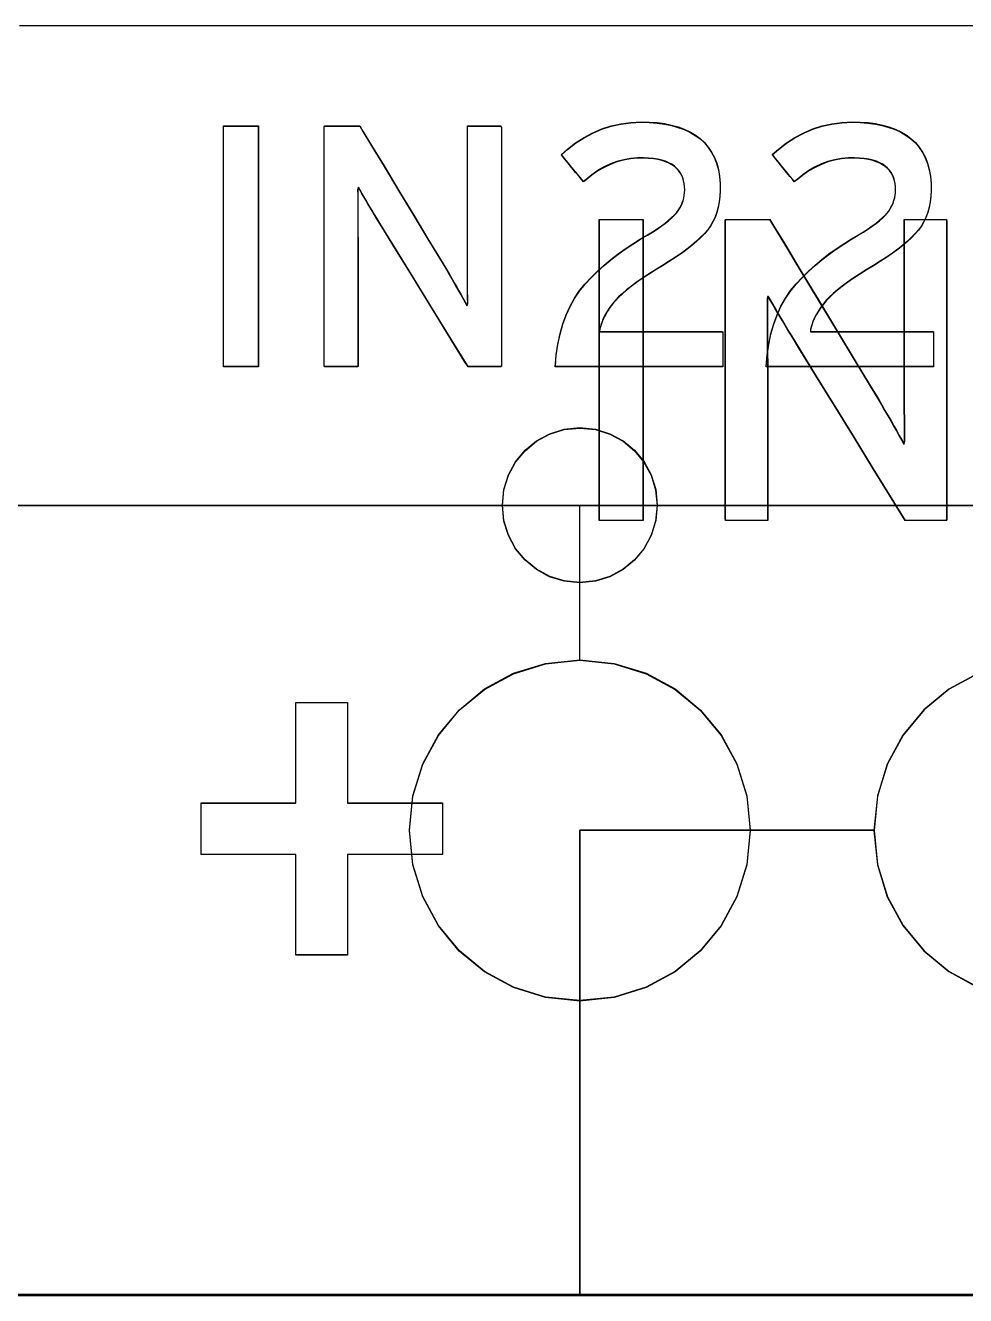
# Model space of a CAD drawing. Extents: x 1 to 47.7, y 0.2 to 35.
# Drawn here: x 41.2925 to 41.596, y 11.9347 to 12.3447 of the extents above; entities that cross this region are included whole.
import ezdxf

# ---------------------------------------------------------------- set-up
doc = ezdxf.new("R2010")
doc.units = 0
doc.header["$MEASUREMENT"] = 0
for name, color, linetype in [('5_1___24__TARGET_LEDS___12', 7, 'CONTINUOUS'), ('6_1__EMPTY_IO_BOARD_POSITI', 7, 'CONTINUOUS'), ('6_2___8__INDEPENDENT_INPUT', 7, 'CONTINUOUS'), ('6_3___8__OPTOISO_INDEPENDE', 7, 'CONTINUOUS'), ('6_4___24__OPTOISO_INDEPEND', 7, 'CONTINUOUS'), ('6_5___8__INDEPENDENT_INPUT', 7, 'CONTINUOUS'), ('6_6___8__INDEPENDENT_INPUT', 7, 'CONTINUOUS'), ('6_7___8__OPTOISO_INDEPENDE', 7, 'CONTINUOUS'), ('6_8___8__OPTOISO_INDEPENDE', 7, 'CONTINUOUS'), ('7_0_____DWG', 7, 'CONTINUOUS')]:
    doc.layers.add(name, color=color, linetype=linetype)

msp = doc.modelspace()

# ---------------------------------------------------------------- linework, layer by layer
at = {"layer": '5_1___24__TARGET_LEDS___12'}
for points in [[(41.46351, 12.2345), (41.46384, 12.23823), (41.46435, 12.24177), (41.46505, 12.24512), (41.46593, 12.24827), (41.46701, 12.25124), (41.46827, 12.25402), (41.46972, 12.2566), (41.47136, 12.259), (41.47319, 12.2612), (41.47514, 12.26327), (41.47717, 12.26527), (41.47929, 12.2672), (41.48148, 12.26905), (41.48375, 12.27082), (41.4861, 12.27252), (41.48854, 12.27415), (41.49105, 12.2757), (41.49325, 12.27699), (41.49487, 12.278), (41.49637, 12.27898), (41.49773, 12.27992), (41.49897, 12.28083), (41.50008, 12.28171), (41.50105, 12.28256), (41.5019, 12.28337), (41.50261, 12.28416), (41.50318, 12.28492), (41.50367, 12.28571), (41.5041, 12.2865), (41.50446, 12.28731), (41.50475, 12.28814), (41.50498, 12.28898), (41.50515, 12.28983), (41.50525, 12.2907), (41.50529, 12.29158), (41.50526, 12.29263), (41.50514, 12.29364), (41.50494, 12.2946), (41.50465, 12.2955), (41.50428, 12.29635), (41.50382, 12.29714), (41.50328, 12.29788), (41.50266, 12.29856), (41.50195, 12.29919), (41.5011, 12.29978), (41.50014, 12.30029), (41.49906, 12.30074), (41.49788, 12.30111), (41.49658, 12.30141), (41.49517, 12.30164), (41.49364, 12.30179), (41.492, 12.30188), (41.49007, 12.30187), (41.4878, 12.30166), (41.48558, 12.30126), (41.48342, 12.30067), (41.48132, 12.29989), (41.47927, 12.29892), (41.47728, 12.29776), (41.47535, 12.2964), (41.47347, 12.29486), (41.47257, 12.29422), (41.47206, 12.29485), (41.47118, 12.29593), (41.47007, 12.2973), (41.46886, 12.2988), (41.46766, 12.30027), (41.46662, 12.30156), (41.46585, 12.3025), (41.46548, 12.30295), (41.46744, 12.30472), (41.47007, 12.30673), (41.47279, 12.30848), (41.47561, 12.30998), (41.47853, 12.3112), (41.48155, 12.31217), (41.48467, 12.31287), (41.48789, 12.31332), (41.4912, 12.3135), (41.49385, 12.31343), (41.49637, 12.31323), (41.49875, 12.3129), (41.501, 12.31244), (41.50312, 12.31184), (41.5051, 12.31111), (41.50695, 12.31025), (41.50866, 12.30926), (41.51024, 12.30812), (41.51166, 12.3068), (41.5129, 12.30534), (41.51398, 12.30374), (41.51488, 12.302), (41.5156, 12.30012), (41.51616, 12.29809), (41.51654, 12.29592), (41.51675, 12.29361), (41.51678, 12.29139), (41.51667, 12.2895), (41.51645, 12.28769), (41.51611, 12.28596), (41.51566, 12.28433), (41.51509, 12.28278), (41.51441, 12.28132), (41.51361, 12.27995), (41.5127, 12.27866), (41.51164, 12.27744), (41.51043, 12.27621), (41.50908, 12.27497), (41.5076, 12.2737), (41.50598, 12.27243), (41.50422, 12.27114), (41.50233, 12.26983), (41.5003, 12.2685), (41.49813, 12.26717), (41.49581, 12.26575), (41.49363, 12.26436), (41.49161, 12.26301), (41.48976, 12.26172), (41.48806, 12.26046), (41.48653, 12.25925), (41.48516, 12.25808), (41.48396, 12.25696), (41.48291, 12.25587), (41.48198, 12.25477), (41.48113, 12.25366), (41.48037, 12.25252), (41.47969, 12.25137), (41.4791, 12.25021), (41.4786, 12.24902), (41.47817, 12.24782), (41.47784, 12.2466), (41.47783, 12.24578), (41.48014, 12.24578), (41.48462, 12.24578), (41.49055, 12.24578), (41.49723, 12.24578), (41.50394, 12.24578), (41.50999, 12.24578), (41.51467, 12.24578), (41.51725, 12.24578), (41.51755, 12.24565), (41.51755, 12.24484), (41.51755, 12.24347), (41.51755, 12.24173), (41.51755, 12.23982), (41.51755, 12.23795), (41.51755, 12.23631), (41.51755, 12.2351), (41.51755, 12.23453), (41.51635, 12.2345), (41.5118, 12.2345), (41.50474, 12.2345), (41.49614, 12.2345), (41.48695, 12.2345), (41.47814, 12.2345), (41.47065, 12.2345), (41.46546, 12.2345)], [(41.5316, 12.2345), (41.53192, 12.23823), (41.53243, 12.24177), (41.53313, 12.24512), (41.53402, 12.24827), (41.5351, 12.25124), (41.53636, 12.25402), (41.53781, 12.2566), (41.53945, 12.259), (41.54128, 12.2612), (41.54323, 12.26327), (41.54526, 12.26527), (41.54737, 12.2672), (41.54957, 12.26905), (41.55184, 12.27082), (41.55419, 12.27252), (41.55663, 12.27415), (41.55914, 12.2757), (41.56134, 12.27699), (41.56296, 12.278), (41.56446, 12.27898), (41.56582, 12.27992), (41.56706, 12.28083), (41.56816, 12.28171), (41.56914, 12.28256), (41.56998, 12.28337), (41.5707, 12.28416), (41.57127, 12.28492), (41.57176, 12.28571), (41.57219, 12.2865), (41.57254, 12.28731), (41.57284, 12.28814), (41.57307, 12.28898), (41.57324, 12.28983), (41.57334, 12.2907), (41.57338, 12.29158), (41.57334, 12.29263), (41.57323, 12.29364), (41.57303, 12.2946), (41.57274, 12.2955), (41.57237, 12.29635), (41.57191, 12.29714), (41.57137, 12.29788), (41.57075, 12.29856), (41.57004, 12.29919), (41.56919, 12.29978), (41.56823, 12.30029), (41.56715, 12.30074), (41.56597, 12.30111), (41.56467, 12.30141), (41.56325, 12.30164), (41.56173, 12.30179), (41.56009, 12.30188), (41.55816, 12.30187), (41.55589, 12.30166), (41.55367, 12.30126), (41.55151, 12.30067), (41.5494, 12.29989), (41.54736, 12.29892), (41.54537, 12.29776), (41.54344, 12.2964), (41.54156, 12.29486), (41.54066, 12.29422), (41.54015, 12.29485), (41.53927, 12.29593), (41.53816, 12.2973), (41.53695, 12.2988), (41.53575, 12.30027), (41.5347, 12.30156), (41.53394, 12.3025), (41.53357, 12.30295), (41.53553, 12.30472), (41.53815, 12.30673), (41.54088, 12.30848), (41.5437, 12.30998), (41.54662, 12.3112), (41.54964, 12.31217), (41.55276, 12.31287), (41.55597, 12.31332), (41.55929, 12.3135), (41.56194, 12.31343), (41.56446, 12.31323), (41.56684, 12.3129), (41.56909, 12.31244), (41.57121, 12.31184), (41.57319, 12.31111), (41.57503, 12.31025), (41.57675, 12.30926), (41.57833, 12.30812), (41.57975, 12.3068), (41.58099, 12.30534), (41.58206, 12.30374), (41.58296, 12.302), (41.58369, 12.30012), (41.58425, 12.29809), (41.58463, 12.29592), (41.58484, 12.29361), (41.58487, 12.29139), (41.58476, 12.2895), (41.58454, 12.28769), (41.5842, 12.28596), (41.58374, 12.28433), (41.58318, 12.28278), (41.58249, 12.28132), (41.5817, 12.27995), (41.58079, 12.27866), (41.57973, 12.27744), (41.57851, 12.27621), (41.57717, 12.27497), (41.57568, 12.2737), (41.57406, 12.27243), (41.57231, 12.27114), (41.57041, 12.26983), (41.56839, 12.2685), (41.56622, 12.26717), (41.5639, 12.26575), (41.56172, 12.26436), (41.5597, 12.26301), (41.55784, 12.26172), (41.55615, 12.26046), (41.55462, 12.25925), (41.55325, 12.25808), (41.55204, 12.25696), (41.551, 12.25587), (41.55007, 12.25477), (41.54922, 12.25366), (41.54846, 12.25252), (41.54778, 12.25137), (41.54719, 12.25021), (41.54668, 12.24902), (41.54626, 12.24782), (41.54593, 12.2466), (41.54592, 12.24578), (41.54823, 12.24578), (41.55271, 12.24578), (41.55864, 12.24578), (41.56532, 12.24578), (41.57203, 12.24578), (41.57808, 12.24578), (41.58275, 12.24578), (41.58534, 12.24578), (41.58564, 12.24565), (41.58564, 12.24484), (41.58564, 12.24347), (41.58564, 12.24173), (41.58564, 12.23982), (41.58564, 12.23795), (41.58564, 12.23631), (41.58564, 12.2351), (41.58564, 12.23453), (41.58444, 12.2345), (41.57989, 12.2345), (41.57283, 12.2345), (41.56423, 12.2345), (41.55504, 12.2345), (41.54622, 12.2345), (41.53874, 12.2345), (41.53355, 12.2345)], [(41.43536, 12.2345), (41.43426, 12.23628), (41.43134, 12.24103), (41.42713, 12.24786), (41.42219, 12.2559), (41.41705, 12.26424), (41.41226, 12.27202), (41.40837, 12.27835), (41.40591, 12.28234), (41.40513, 12.28363), (41.4044, 12.28484), (41.40369, 12.28603), (41.403, 12.28717), (41.40234, 12.28829), (41.40171, 12.28937), (41.4011, 12.29042), (41.40051, 12.29143), (41.39995, 12.29241), (41.39971, 12.29178), (41.39972, 12.28991), (41.39972, 12.28798), (41.39973, 12.28599), (41.39974, 12.28394), (41.39975, 12.28183), (41.39977, 12.27966), (41.39979, 12.27743), (41.39982, 12.27514), (41.39982, 12.27371), (41.39982, 12.2701), (41.39982, 12.26465), (41.39982, 12.25811), (41.39982, 12.2512), (41.39982, 12.24466), (41.39982, 12.23922), (41.39982, 12.2356), (41.39981, 12.2345), (41.3993, 12.2345), (41.39816, 12.2345), (41.39657, 12.2345), (41.39475, 12.2345), (41.39288, 12.2345), (41.39116, 12.2345), (41.3898, 12.2345), (41.389, 12.2345), (41.38886, 12.23505), (41.38886, 12.24009), (41.38886, 12.24925), (41.38886, 12.26114), (41.38886, 12.27433), (41.38886, 12.28743), (41.38886, 12.29901), (41.38886, 12.30767), (41.38886, 12.312), (41.38908, 12.31225), (41.39002, 12.31225), (41.39152, 12.31225), (41.39335, 12.31225), (41.39533, 12.31225), (41.39722, 12.31225), (41.39884, 12.31225), (41.39996, 12.31225), (41.40038, 12.31225), (41.40142, 12.31052), (41.40421, 12.3059), (41.40822, 12.29925), (41.41293, 12.29143), (41.41783, 12.28331), (41.4224, 12.27574), (41.42611, 12.26958), (41.42845, 12.2657), (41.42924, 12.26438), (41.43008, 12.26293), (41.43089, 12.26154), (41.43166, 12.26019), (41.4324, 12.2589), (41.4331, 12.25766), (41.43377, 12.25646), (41.43441, 12.25532), (41.435, 12.25422), (41.43524, 12.25485), (41.43521, 12.25678), (41.4352, 12.25876), (41.43518, 12.26079), (41.43517, 12.26289), (41.43516, 12.26503), (41.43515, 12.26723), (41.43514, 12.26948), (41.43514, 12.27179), (41.43514, 12.27321), (41.43514, 12.27681), (41.43514, 12.28223), (41.43514, 12.28875), (41.43514, 12.29562), (41.43514, 12.30214), (41.43514, 12.30756), (41.43514, 12.31116), (41.43515, 12.31225), (41.43566, 12.31225), (41.4368, 12.31225), (41.43839, 12.31225), (41.44022, 12.31225), (41.44209, 12.31225), (41.4438, 12.31225), (41.44516, 12.31225), (41.44596, 12.31225), (41.4461, 12.3117), (41.4461, 12.30667), (41.4461, 12.2975), (41.4461, 12.28561), (41.4461, 12.27242), (41.4461, 12.25933), (41.4461, 12.24774), (41.4461, 12.23908), (41.4461, 12.23475), (41.44589, 12.2345), (41.44502, 12.2345), (41.44362, 12.2345), (41.44191, 12.2345), (41.44007, 12.2345), (41.4383, 12.2345), (41.43679, 12.2345), (41.43575, 12.2345)], [(41.49642, 12.18979), (41.49591, 12.18475), (41.49445, 12.18005), (41.49215, 12.17581), (41.48909, 12.17211), (41.4854, 12.16906), (41.48115, 12.16675), (41.47646, 12.1653), (41.47143, 12.16479), (41.46639, 12.1653), (41.46169, 12.16675), (41.45744, 12.16906), (41.45374, 12.17211), (41.45069, 12.17581), (41.44839, 12.18005), (41.44693, 12.18475), (41.44642, 12.18979), (41.44693, 12.19482), (41.44839, 12.19952), (41.45069, 12.20376), (41.45374, 12.20746), (41.45744, 12.21051), (41.46169, 12.21282), (41.46639, 12.21427), (41.47143, 12.21478), (41.47646, 12.21427), (41.48115, 12.21282), (41.4854, 12.21051), (41.48909, 12.20746), (41.49215, 12.20376), (41.49445, 12.19952), (41.49591, 12.19482)], [(41.52642, 12.08482), (41.5253, 12.07373), (41.5221, 12.06341), (41.51703, 12.05406), (41.51032, 12.04592), (41.50218, 12.0392), (41.49283, 12.03413), (41.4825, 12.03092), (41.47141, 12.0298), (41.46032, 12.03092), (41.45, 12.03413), (41.44066, 12.0392), (41.43252, 12.04592), (41.42581, 12.05406), (41.42074, 12.06341), (41.41754, 12.07373), (41.41642, 12.08482), (41.41754, 12.0959), (41.42074, 12.10622), (41.42581, 12.11556), (41.43252, 12.12369), (41.44066, 12.13041), (41.45, 12.13548), (41.46032, 12.13869), (41.47141, 12.1398), (41.4825, 12.13869), (41.49283, 12.13548), (41.50218, 12.13041), (41.51032, 12.12369), (41.51703, 12.11556), (41.5221, 12.10622), (41.5253, 12.0959)]]:
    msp.add_lwpolyline(points, close=True, dxfattribs=at)
for points in [[(41.35636, 12.2345), (41.35636, 12.31225), (41.36765, 12.31225), (41.36765, 12.2345), (41.35636, 12.2345)], [(41.17141, 12.1398), (41.17141, 12.18979), (41.47141, 12.18977)], [(41.47141, 12.1398), (41.47141, 12.18979), (41.7714, 12.18977)], [(41.47141, 12.0298), (41.47141, 11.93517)], [(41.90003, 11.93513), (41.80094, 11.93513), (41.69561, 11.93513), (41.58449, 11.93513), (41.46803, 11.93513), (41.34667, 11.93513), (41.22086, 11.93513)]]:
    msp.add_lwpolyline(points, dxfattribs=at)
at = {"layer": '6_1__EMPTY_IO_BOARD_POSITI'}
msp.add_lwpolyline([(41.2082, 11.93472), (41.29762, 11.93472), (41.38495, 11.93472), (41.47005, 11.93472), (41.55276, 11.93472), (41.63294, 11.93472), (41.71042, 11.93472), (41.78505, 11.93472), (41.85668, 11.93472), (41.92516, 11.93472)], dxfattribs=at)
at = {"layer": '6_2___8__INDEPENDENT_INPUT'}
for points in [[(41.4778, 12.18494), (41.4778, 12.28212), (41.49189, 12.28212), (41.49189, 12.18494), (41.4778, 12.18494)], [(41.60005, 12.13559), (41.59071, 12.13052), (41.58257, 12.12381), (41.57585, 12.11567), (41.57078, 12.10633), (41.56758, 12.096), (41.56646, 12.08491), (41.56758, 12.07383), (41.57078, 12.0635), (41.57585, 12.05416), (41.58257, 12.04602), (41.59071, 12.03931), (41.60005, 12.03424)], [(41.39639, 12.07713), (41.39639, 12.04466), (41.37981, 12.04466), (41.37981, 12.07713), (41.34918, 12.07713), (41.34918, 12.09372), (41.37981, 12.09372), (41.37981, 12.12619), (41.39639, 12.12619), (41.39639, 12.09372), (41.42714, 12.09372), (41.42714, 12.07713), (41.39639, 12.07713)], [(41.56646, 12.08491), (41.47146, 12.08491), (41.47146, 11.93527)], [(41.90003, 11.93513), (41.80094, 11.93513), (41.69561, 11.93513), (41.58449, 11.93513), (41.46803, 11.93513), (41.34667, 11.93513), (41.22086, 11.93513)]]:
    msp.add_lwpolyline(points, dxfattribs=at)
msp.add_lwpolyline([(41.57652, 12.18494), (41.57516, 12.18717), (41.5715, 12.1931), (41.56625, 12.20164), (41.56007, 12.21168), (41.55365, 12.22212), (41.54766, 12.23184), (41.54279, 12.23975), (41.53972, 12.24474), (41.53874, 12.24634), (41.53783, 12.24786), (41.53694, 12.24934), (41.53609, 12.25078), (41.53527, 12.25218), (41.53447, 12.25353), (41.53371, 12.25484), (41.53297, 12.2561), (41.53226, 12.25732), (41.53197, 12.25653), (41.53197, 12.2542), (41.53198, 12.25178), (41.53199, 12.2493), (41.532, 12.24674), (41.53202, 12.2441), (41.53204, 12.24139), (41.53207, 12.2386), (41.5321, 12.23574), (41.5321, 12.23396), (41.5321, 12.22944), (41.5321, 12.22263), (41.5321, 12.21445), (41.5321, 12.20582), (41.5321, 12.19764), (41.5321, 12.19083), (41.5321, 12.18631), (41.53209, 12.18494), (41.53146, 12.18494), (41.53003, 12.18494), (41.52805, 12.18494), (41.52577, 12.18494), (41.52343, 12.18494), (41.52129, 12.18494), (41.51959, 12.18494), (41.51859, 12.18494), (41.51842, 12.18563), (41.51842, 12.19192), (41.51842, 12.20338), (41.51842, 12.21824), (41.51842, 12.23473), (41.51842, 12.2511), (41.51842, 12.26557), (41.51842, 12.2764), (41.51842, 12.28182), (41.51869, 12.28212), (41.51987, 12.28212), (41.52173, 12.28212), (41.52403, 12.28212), (41.52649, 12.28212), (41.52886, 12.28212), (41.53087, 12.28212), (41.53227, 12.28212), (41.5328, 12.28212), (41.5341, 12.27996), (41.53759, 12.27419), (41.5426, 12.26587), (41.5485, 12.2561), (41.55463, 12.24595), (41.56034, 12.23649), (41.56498, 12.22879), (41.56791, 12.22394), (41.5689, 12.22228), (41.56995, 12.22047), (41.57095, 12.21873), (41.57192, 12.21705), (41.57284, 12.21544), (41.57372, 12.21388), (41.57455, 12.21239), (41.57534, 12.21096), (41.57609, 12.2096), (41.57638, 12.21038), (41.57636, 12.21279), (41.57633, 12.21526), (41.57631, 12.21781), (41.5763, 12.22042), (41.57628, 12.2231), (41.57627, 12.22585), (41.57627, 12.22867), (41.57627, 12.23155), (41.57627, 12.23333), (41.57627, 12.23783), (41.57627, 12.24461), (41.57627, 12.25275), (41.57627, 12.26134), (41.57627, 12.26949), (41.57627, 12.27626), (41.57627, 12.28076), (41.57628, 12.28212), (41.57691, 12.28212), (41.57834, 12.28212), (41.58032, 12.28212), (41.58261, 12.28212), (41.58494, 12.28212), (41.58708, 12.28212), (41.58878, 12.28212), (41.58978, 12.28212), (41.58995, 12.28144), (41.58995, 12.27515), (41.58995, 12.26369), (41.58995, 12.24883), (41.58995, 12.23234), (41.58995, 12.21597), (41.58995, 12.20149), (41.58995, 12.19067), (41.58995, 12.18525), (41.5897, 12.18494), (41.5886, 12.18494), (41.58686, 12.18494), (41.58471, 12.18494), (41.58241, 12.18494), (41.5802, 12.18494), (41.57832, 12.18494), (41.57701, 12.18494)], close=True, dxfattribs=at)
at = {"layer": '6_3___8__OPTOISO_INDEPENDE'}
for points in [[(41.4778, 12.18494), (41.4778, 12.28212), (41.49189, 12.28212), (41.49189, 12.18494), (41.4778, 12.18494)], [(41.60005, 12.13559), (41.59071, 12.13052), (41.58257, 12.12381), (41.57585, 12.11567), (41.57078, 12.10633), (41.56758, 12.096), (41.56646, 12.08491), (41.56758, 12.07383), (41.57078, 12.0635), (41.57585, 12.05416), (41.58257, 12.04602), (41.59071, 12.03931), (41.60005, 12.03424)], [(41.56646, 12.08491), (41.47146, 12.08491), (41.47146, 11.93527)], [(41.90003, 11.93513), (41.80094, 11.93513), (41.69561, 11.93513), (41.58449, 11.93513), (41.46803, 11.93513), (41.34667, 11.93513), (41.22086, 11.93513)]]:
    msp.add_lwpolyline(points, dxfattribs=at)
msp.add_lwpolyline([(41.57652, 12.18494), (41.57516, 12.18717), (41.5715, 12.1931), (41.56625, 12.20164), (41.56007, 12.21168), (41.55365, 12.22212), (41.54766, 12.23184), (41.54279, 12.23975), (41.53972, 12.24474), (41.53874, 12.24634), (41.53783, 12.24786), (41.53694, 12.24934), (41.53609, 12.25078), (41.53527, 12.25218), (41.53447, 12.25353), (41.53371, 12.25484), (41.53297, 12.2561), (41.53226, 12.25732), (41.53197, 12.25653), (41.53197, 12.2542), (41.53198, 12.25178), (41.53199, 12.2493), (41.532, 12.24674), (41.53202, 12.2441), (41.53204, 12.24139), (41.53207, 12.2386), (41.5321, 12.23574), (41.5321, 12.23396), (41.5321, 12.22944), (41.5321, 12.22263), (41.5321, 12.21445), (41.5321, 12.20582), (41.5321, 12.19764), (41.5321, 12.19083), (41.5321, 12.18631), (41.53209, 12.18494), (41.53146, 12.18494), (41.53003, 12.18494), (41.52805, 12.18494), (41.52577, 12.18494), (41.52343, 12.18494), (41.52129, 12.18494), (41.51959, 12.18494), (41.51859, 12.18494), (41.51842, 12.18563), (41.51842, 12.19192), (41.51842, 12.20338), (41.51842, 12.21824), (41.51842, 12.23473), (41.51842, 12.2511), (41.51842, 12.26557), (41.51842, 12.2764), (41.51842, 12.28182), (41.51869, 12.28212), (41.51987, 12.28212), (41.52173, 12.28212), (41.52403, 12.28212), (41.52649, 12.28212), (41.52886, 12.28212), (41.53087, 12.28212), (41.53227, 12.28212), (41.5328, 12.28212), (41.5341, 12.27996), (41.53759, 12.27419), (41.5426, 12.26587), (41.5485, 12.2561), (41.55463, 12.24595), (41.56034, 12.23649), (41.56498, 12.22879), (41.56791, 12.22394), (41.5689, 12.22228), (41.56995, 12.22047), (41.57095, 12.21873), (41.57192, 12.21705), (41.57284, 12.21544), (41.57372, 12.21388), (41.57455, 12.21239), (41.57534, 12.21096), (41.57609, 12.2096), (41.57638, 12.21038), (41.57636, 12.21279), (41.57633, 12.21526), (41.57631, 12.21781), (41.5763, 12.22042), (41.57628, 12.2231), (41.57627, 12.22585), (41.57627, 12.22867), (41.57627, 12.23155), (41.57627, 12.23333), (41.57627, 12.23783), (41.57627, 12.24461), (41.57627, 12.25275), (41.57627, 12.26134), (41.57627, 12.26949), (41.57627, 12.27626), (41.57627, 12.28076), (41.57628, 12.28212), (41.57691, 12.28212), (41.57834, 12.28212), (41.58032, 12.28212), (41.58261, 12.28212), (41.58494, 12.28212), (41.58708, 12.28212), (41.58878, 12.28212), (41.58978, 12.28212), (41.58995, 12.28144), (41.58995, 12.27515), (41.58995, 12.26369), (41.58995, 12.24883), (41.58995, 12.23234), (41.58995, 12.21597), (41.58995, 12.20149), (41.58995, 12.19067), (41.58995, 12.18525), (41.5897, 12.18494), (41.5886, 12.18494), (41.58686, 12.18494), (41.58471, 12.18494), (41.58241, 12.18494), (41.5802, 12.18494), (41.57832, 12.18494), (41.57701, 12.18494)], close=True, dxfattribs=at)
at = {"layer": '6_4___24__OPTOISO_INDEPEND'}
for points in [[(41.46353, 12.23463), (41.46385, 12.23836), (41.46436, 12.2419), (41.46506, 12.24524), (41.46595, 12.2484), (41.46702, 12.25137), (41.46829, 12.25414), (41.46974, 12.25673), (41.47137, 12.25913), (41.4732, 12.26133), (41.47515, 12.2634), (41.47719, 12.2654), (41.4793, 12.26733), (41.48149, 12.26918), (41.48377, 12.27096), (41.48612, 12.27266), (41.48855, 12.27428), (41.49107, 12.27584), (41.49326, 12.27712), (41.49489, 12.27813), (41.49638, 12.27911), (41.49775, 12.28005), (41.49898, 12.28096), (41.50009, 12.28184), (41.50106, 12.28269), (41.50191, 12.2835), (41.50263, 12.28428), (41.5032, 12.28505), (41.50369, 12.28583), (41.50411, 12.28663), (41.50447, 12.28744), (41.50476, 12.28827), (41.505, 12.28911), (41.50516, 12.28996), (41.50526, 12.29083), (41.5053, 12.29171), (41.50527, 12.29276), (41.50515, 12.29377), (41.50495, 12.29473), (41.50466, 12.29563), (41.50429, 12.29648), (41.50384, 12.29727), (41.5033, 12.29801), (41.50267, 12.29869), (41.50196, 12.29932), (41.50111, 12.29991), (41.50015, 12.30042), (41.49908, 12.30087), (41.49789, 12.30124), (41.49659, 12.30154), (41.49518, 12.30177), (41.49365, 12.30192), (41.49201, 12.30201), (41.49009, 12.30199), (41.48781, 12.30179), (41.48559, 12.30139), (41.48343, 12.3008), (41.48133, 12.30002), (41.47928, 12.29904), (41.47729, 12.29788), (41.47536, 12.29653), (41.47349, 12.29499), (41.47259, 12.29435), (41.47207, 12.29498), (41.4712, 12.29606), (41.47009, 12.29743), (41.46887, 12.29892), (41.46768, 12.3004), (41.46663, 12.30169), (41.46586, 12.30263), (41.46549, 12.30308), (41.46745, 12.30485), (41.47008, 12.30686), (41.4728, 12.30861), (41.47563, 12.3101), (41.47855, 12.31133), (41.48157, 12.3123), (41.48468, 12.313), (41.4879, 12.31345), (41.49121, 12.31363), (41.49386, 12.31356), (41.49638, 12.31336), (41.49877, 12.31303), (41.50102, 12.31257), (41.50313, 12.31197), (41.50511, 12.31124), (41.50696, 12.31038), (41.50867, 12.30938), (41.51025, 12.30825), (41.51167, 12.30693), (41.51292, 12.30547), (41.51399, 12.30388), (41.51489, 12.30213), (41.51562, 12.30025), (41.51617, 12.29822), (41.51655, 12.29605), (41.51676, 12.29374), (41.51679, 12.29152), (41.51668, 12.28962), (41.51646, 12.28781), (41.51612, 12.28609), (41.51567, 12.28446), (41.5151, 12.28291), (41.51442, 12.28145), (41.51362, 12.28008), (41.51271, 12.2788), (41.51165, 12.27758), (41.51044, 12.27634), (41.50909, 12.2751), (41.50761, 12.27383), (41.50599, 12.27256), (41.50423, 12.27126), (41.50234, 12.26996), (41.50031, 12.26863), (41.49815, 12.26729), (41.49582, 12.26587), (41.49364, 12.26449), (41.49162, 12.26314), (41.48977, 12.26184), (41.48807, 12.26059), (41.48654, 12.25938), (41.48517, 12.25821), (41.48397, 12.25709), (41.48292, 12.256), (41.48199, 12.2549), (41.48115, 12.25379), (41.48039, 12.25265), (41.47971, 12.2515), (41.47912, 12.25034), (41.47861, 12.24915), (41.47819, 12.24795), (41.47785, 12.24673), (41.47784, 12.24591), (41.48016, 12.24591), (41.48463, 12.24591), (41.49056, 12.24591), (41.49724, 12.24591), (41.50396, 12.24591), (41.51001, 12.24591), (41.51468, 12.24591), (41.51727, 12.24591), (41.51756, 12.24578), (41.51756, 12.24497), (41.51756, 12.2436), (41.51756, 12.24186), (41.51756, 12.23995), (41.51756, 12.23808), (41.51756, 12.23644), (41.51756, 12.23523), (41.51756, 12.23465), (41.51637, 12.23463), (41.51181, 12.23463), (41.50476, 12.23463), (41.49615, 12.23463), (41.48696, 12.23463), (41.47815, 12.23463), (41.47067, 12.23463), (41.46547, 12.23463)], [(41.53162, 12.23463), (41.53194, 12.23836), (41.53245, 12.2419), (41.53315, 12.24524), (41.53403, 12.2484), (41.53511, 12.25137), (41.53637, 12.25414), (41.53782, 12.25673), (41.53946, 12.25913), (41.54129, 12.26133), (41.54324, 12.2634), (41.54528, 12.2654), (41.54739, 12.26733), (41.54958, 12.26918), (41.55185, 12.27096), (41.55421, 12.27266), (41.55664, 12.27428), (41.55916, 12.27584), (41.56135, 12.27712), (41.56298, 12.27813), (41.56447, 12.27911), (41.56584, 12.28005), (41.56707, 12.28096), (41.56818, 12.28184), (41.56915, 12.28269), (41.57, 12.2835), (41.57071, 12.28428), (41.57129, 12.28505), (41.57177, 12.28583), (41.5722, 12.28663), (41.57256, 12.28744), (41.57285, 12.28827), (41.57308, 12.28911), (41.57325, 12.28996), (41.57335, 12.29083), (41.57339, 12.29171), (41.57336, 12.29276), (41.57324, 12.29377), (41.57304, 12.29473), (41.57275, 12.29563), (41.57238, 12.29648), (41.57193, 12.29727), (41.57139, 12.29801), (41.57076, 12.29869), (41.57005, 12.29932), (41.5692, 12.29991), (41.56824, 12.30042), (41.56717, 12.30087), (41.56598, 12.30124), (41.56468, 12.30154), (41.56327, 12.30177), (41.56174, 12.30192), (41.5601, 12.30201), (41.55818, 12.30199), (41.5559, 12.30179), (41.55368, 12.30139), (41.55152, 12.3008), (41.54942, 12.30002), (41.54737, 12.29904), (41.54538, 12.29788), (41.54345, 12.29653), (41.54157, 12.29499), (41.54068, 12.29435), (41.54016, 12.29498), (41.53928, 12.29606), (41.53818, 12.29743), (41.53696, 12.29892), (41.53576, 12.3004), (41.53472, 12.30169), (41.53395, 12.30263), (41.53358, 12.30308), (41.53554, 12.30485), (41.53817, 12.30686), (41.54089, 12.30861), (41.54371, 12.3101), (41.54664, 12.31133), (41.54966, 12.3123), (41.55277, 12.313), (41.55599, 12.31345), (41.5593, 12.31363), (41.56195, 12.31356), (41.56447, 12.31336), (41.56686, 12.31303), (41.5691, 12.31257), (41.57122, 12.31197), (41.5732, 12.31124), (41.57505, 12.31038), (41.57676, 12.30938), (41.57834, 12.30825), (41.57976, 12.30693), (41.58101, 12.30547), (41.58208, 12.30388), (41.58298, 12.30213), (41.58371, 12.30025), (41.58426, 12.29822), (41.58464, 12.29605), (41.58485, 12.29374), (41.58488, 12.29152), (41.58477, 12.28962), (41.58455, 12.28781), (41.58421, 12.28609), (41.58376, 12.28446), (41.58319, 12.28291), (41.58251, 12.28145), (41.58171, 12.28008), (41.5808, 12.2788), (41.57974, 12.27758), (41.57853, 12.27634), (41.57718, 12.2751), (41.5757, 12.27383), (41.57408, 12.27256), (41.57232, 12.27126), (41.57043, 12.26996), (41.5684, 12.26863), (41.56623, 12.26729), (41.56391, 12.26587), (41.56173, 12.26449), (41.55971, 12.26314), (41.55785, 12.26184), (41.55616, 12.26059), (41.55463, 12.25938), (41.55326, 12.25821), (41.55205, 12.25709), (41.55101, 12.256), (41.55008, 12.2549), (41.54924, 12.25379), (41.54848, 12.25265), (41.5478, 12.2515), (41.54721, 12.25034), (41.5467, 12.24915), (41.54628, 12.24795), (41.54594, 12.24673), (41.54593, 12.24591), (41.54824, 12.24591), (41.55272, 12.24591), (41.55865, 12.24591), (41.56533, 12.24591), (41.57205, 12.24591), (41.5781, 12.24591), (41.58277, 12.24591), (41.58536, 12.24591), (41.58565, 12.24578), (41.58565, 12.24497), (41.58565, 12.2436), (41.58565, 12.24186), (41.58565, 12.23995), (41.58565, 12.23808), (41.58565, 12.23644), (41.58565, 12.23523), (41.58565, 12.23465), (41.58446, 12.23463), (41.5799, 12.23463), (41.57284, 12.23463), (41.56424, 12.23463), (41.55505, 12.23463), (41.54624, 12.23463), (41.53875, 12.23463), (41.53356, 12.23463)], [(41.43537, 12.23463), (41.43428, 12.23641), (41.43135, 12.24116), (41.42715, 12.24799), (41.4222, 12.25602), (41.41707, 12.26437), (41.41228, 12.27215), (41.40838, 12.27848), (41.40593, 12.28247), (41.40514, 12.28375), (41.40441, 12.28497), (41.4037, 12.28615), (41.40302, 12.2873), (41.40236, 12.28842), (41.40172, 12.2895), (41.40111, 12.29054), (41.40052, 12.29156), (41.39996, 12.29253), (41.39973, 12.2919), (41.39973, 12.29003), (41.39973, 12.2881), (41.39974, 12.28611), (41.39975, 12.28406), (41.39977, 12.28196), (41.39978, 12.27979), (41.39981, 12.27756), (41.39983, 12.27527), (41.39983, 12.27384), (41.39983, 12.27022), (41.39983, 12.26478), (41.39983, 12.25824), (41.39983, 12.25133), (41.39983, 12.24479), (41.39983, 12.23934), (41.39983, 12.23573), (41.39983, 12.23463), (41.39932, 12.23463), (41.39817, 12.23463), (41.39659, 12.23463), (41.39476, 12.23463), (41.39289, 12.23463), (41.39117, 12.23463), (41.38982, 12.23463), (41.38901, 12.23463), (41.38888, 12.23518), (41.38888, 12.24022), (41.38888, 12.24938), (41.38888, 12.26127), (41.38888, 12.27446), (41.38888, 12.28755), (41.38888, 12.29914), (41.38888, 12.3078), (41.38888, 12.31213), (41.38909, 12.31238), (41.39004, 12.31238), (41.39153, 12.31238), (41.39337, 12.31238), (41.39534, 12.31238), (41.39724, 12.31238), (41.39885, 12.31238), (41.39997, 12.31238), (41.40039, 12.31238), (41.40143, 12.31065), (41.40422, 12.30603), (41.40823, 12.29938), (41.41294, 12.29156), (41.41784, 12.28344), (41.42241, 12.27587), (41.42612, 12.26971), (41.42846, 12.26583), (41.42926, 12.2645), (41.4301, 12.26306), (41.4309, 12.26167), (41.43168, 12.26032), (41.43241, 12.25903), (41.43312, 12.25779), (41.43379, 12.25659), (41.43442, 12.25545), (41.43502, 12.25436), (41.43525, 12.25498), (41.43523, 12.25691), (41.43521, 12.25889), (41.43519, 12.26093), (41.43518, 12.26302), (41.43517, 12.26516), (41.43516, 12.26736), (41.43516, 12.26961), (41.43515, 12.27192), (41.43515, 12.27335), (41.43515, 12.27695), (41.43515, 12.28237), (41.43515, 12.28888), (41.43515, 12.29576), (41.43515, 12.30227), (41.43515, 12.30769), (41.43515, 12.31129), (41.43516, 12.31238), (41.43567, 12.31238), (41.43682, 12.31238), (41.4384, 12.31238), (41.44023, 12.31238), (41.4421, 12.31238), (41.44381, 12.31238), (41.44517, 12.31238), (41.44598, 12.31238), (41.44611, 12.31183), (41.44611, 12.30679), (41.44611, 12.29763), (41.44611, 12.28574), (41.44611, 12.27255), (41.44611, 12.25946), (41.44611, 12.24787), (41.44611, 12.23921), (41.44611, 12.23488), (41.44591, 12.23463), (41.44503, 12.23463), (41.44364, 12.23463), (41.44192, 12.23463), (41.44008, 12.23463), (41.43831, 12.23463), (41.43681, 12.23463), (41.43576, 12.23463)], [(41.49643, 12.18992), (41.49592, 12.18488), (41.49447, 12.18019), (41.49216, 12.17594), (41.48911, 12.17224), (41.48541, 12.16919), (41.48117, 12.16688), (41.47648, 12.16543), (41.47145, 12.16492), (41.4664, 12.16543), (41.4617, 12.16688), (41.45746, 12.16919), (41.45376, 12.17224), (41.4507, 12.17594), (41.4484, 12.18019), (41.44694, 12.18488), (41.44644, 12.18992), (41.44694, 12.19495), (41.4484, 12.19965), (41.4507, 12.20389), (41.45376, 12.20759), (41.45746, 12.21064), (41.4617, 12.21295), (41.4664, 12.21441), (41.47145, 12.21491), (41.47648, 12.21441), (41.48117, 12.21295), (41.48541, 12.21064), (41.48911, 12.20759), (41.49216, 12.20389), (41.49447, 12.19965), (41.49592, 12.19495)], [(41.52643, 12.08495), (41.52532, 12.07386), (41.52212, 12.06354), (41.51705, 12.05419), (41.51033, 12.04605), (41.50219, 12.03933), (41.49285, 12.03426), (41.48252, 12.03105), (41.47142, 12.02994), (41.46034, 12.03105), (41.45001, 12.03426), (41.44067, 12.03933), (41.43254, 12.04605), (41.42582, 12.05419), (41.42076, 12.06354), (41.41755, 12.07386), (41.41644, 12.08495), (41.41755, 12.09603), (41.42076, 12.10635), (41.42582, 12.11569), (41.43254, 12.12382), (41.44067, 12.13054), (41.45001, 12.13561), (41.46034, 12.13882), (41.47142, 12.13994), (41.48252, 12.13882), (41.49285, 12.13561), (41.50219, 12.13054), (41.51033, 12.12382), (41.51705, 12.11569), (41.52212, 12.10635), (41.52532, 12.09603)]]:
    msp.add_lwpolyline(points, close=True, dxfattribs=at)
for points in [[(41.35638, 12.23463), (41.35638, 12.31238), (41.36766, 12.31238), (41.36766, 12.23463), (41.35638, 12.23463)], [(41.17143, 12.13994), (41.17143, 12.18992), (41.47142, 12.1899)], [(41.47142, 12.13994), (41.47142, 12.18992), (41.77142, 12.1899)], [(41.47142, 12.02994), (41.47142, 11.93527)], [(41.90003, 11.93513), (41.80094, 11.93513), (41.69561, 11.93513), (41.58449, 11.93513), (41.46803, 11.93513), (41.34667, 11.93513), (41.22086, 11.93513)]]:
    msp.add_lwpolyline(points, dxfattribs=at)
at = {"layer": '6_5___8__INDEPENDENT_INPUT'}
for points in [[(41.47769, 12.18496), (41.47769, 12.28214), (41.49178, 12.28214), (41.49178, 12.18496), (41.47769, 12.18496)], [(41.60005, 12.13559), (41.59071, 12.13052), (41.58257, 12.12381), (41.57585, 12.11567), (41.57078, 12.10633), (41.56758, 12.096), (41.56646, 12.08491), (41.56758, 12.07383), (41.57078, 12.0635), (41.57585, 12.05416), (41.58257, 12.04602), (41.59071, 12.03931), (41.60005, 12.03424)], [(41.39639, 12.07715), (41.39639, 12.04468), (41.37981, 12.04468), (41.37981, 12.07715), (41.34918, 12.07715), (41.34918, 12.09374), (41.37981, 12.09374), (41.37981, 12.12621), (41.39639, 12.12621), (41.39639, 12.09374), (41.42714, 12.09374), (41.42714, 12.07715), (41.39639, 12.07715)], [(41.56637, 12.08493), (41.47146, 12.08493), (41.47146, 11.93527)], [(41.90003, 11.93513), (41.80094, 11.93513), (41.69561, 11.93513), (41.58449, 11.93513), (41.46803, 11.93513), (41.34667, 11.93513), (41.22086, 11.93513)]]:
    msp.add_lwpolyline(points, dxfattribs=at)
msp.add_lwpolyline([(41.57642, 12.18496), (41.57505, 12.18718), (41.57139, 12.19312), (41.56614, 12.20166), (41.55996, 12.21169), (41.55354, 12.22213), (41.54755, 12.23185), (41.54268, 12.23976), (41.53961, 12.24475), (41.53863, 12.24635), (41.53772, 12.24788), (41.53683, 12.24936), (41.53598, 12.2508), (41.53516, 12.25219), (41.53436, 12.25354), (41.5336, 12.25485), (41.53286, 12.25611), (41.53216, 12.25734), (41.53186, 12.25655), (41.53186, 12.25421), (41.53187, 12.2518), (41.53188, 12.24931), (41.5319, 12.24675), (41.53191, 12.24411), (41.53194, 12.2414), (41.53196, 12.23861), (41.53199, 12.23575), (41.532, 12.23397), (41.532, 12.22945), (41.532, 12.22264), (41.532, 12.21446), (41.532, 12.20583), (41.532, 12.19765), (41.532, 12.19085), (41.532, 12.18632), (41.53199, 12.18496), (41.53135, 12.18496), (41.52992, 12.18496), (41.52794, 12.18496), (41.52566, 12.18496), (41.52332, 12.18496), (41.52118, 12.18496), (41.51949, 12.18496), (41.51848, 12.18496), (41.51831, 12.18564), (41.51831, 12.19194), (41.51831, 12.20339), (41.51831, 12.21825), (41.51831, 12.23474), (41.51831, 12.25111), (41.51831, 12.26559), (41.51831, 12.27642), (41.51831, 12.28183), (41.51858, 12.28214), (41.51976, 12.28214), (41.52163, 12.28214), (41.52392, 12.28214), (41.52638, 12.28214), (41.52875, 12.28214), (41.53076, 12.28214), (41.53216, 12.28214), (41.53269, 12.28214), (41.53399, 12.27997), (41.53748, 12.2742), (41.54249, 12.26589), (41.54839, 12.25612), (41.55452, 12.24596), (41.56023, 12.2365), (41.56487, 12.2288), (41.5678, 12.22395), (41.56879, 12.22229), (41.56984, 12.22049), (41.57085, 12.21875), (41.57181, 12.21707), (41.57273, 12.21545), (41.57361, 12.2139), (41.57444, 12.21241), (41.57524, 12.21098), (41.57599, 12.20961), (41.57628, 12.21039), (41.57625, 12.2128), (41.57622, 12.21528), (41.5762, 12.21782), (41.57619, 12.22044), (41.57617, 12.22312), (41.57617, 12.22586), (41.57616, 12.22868), (41.57616, 12.23156), (41.57616, 12.23334), (41.57616, 12.23784), (41.57616, 12.24462), (41.57616, 12.25276), (41.57616, 12.26136), (41.57616, 12.2695), (41.57616, 12.27628), (41.57616, 12.28078), (41.57617, 12.28214), (41.5768, 12.28214), (41.57823, 12.28214), (41.58021, 12.28214), (41.5825, 12.28214), (41.58483, 12.28214), (41.58697, 12.28214), (41.58867, 12.28214), (41.58967, 12.28214), (41.58984, 12.28146), (41.58984, 12.27516), (41.58984, 12.2637), (41.58984, 12.24885), (41.58984, 12.23235), (41.58984, 12.21599), (41.58984, 12.20151), (41.58984, 12.19068), (41.58984, 12.18526), (41.58959, 12.18496), (41.58849, 12.18496), (41.58675, 12.18496), (41.5846, 12.18496), (41.58231, 12.18496), (41.58009, 12.18496), (41.57821, 12.18496), (41.57691, 12.18496)], close=True, dxfattribs=at)
at = {"layer": '6_6___8__INDEPENDENT_INPUT'}
for points in [[(41.4778, 12.18495), (41.4778, 12.28213), (41.49189, 12.28213), (41.49189, 12.18495), (41.4778, 12.18495)], [(41.60005, 12.13559), (41.59071, 12.13052), (41.58257, 12.12381), (41.57585, 12.11567), (41.57078, 12.10633), (41.56758, 12.096), (41.56646, 12.08491), (41.56758, 12.07383), (41.57078, 12.0635), (41.57585, 12.05416), (41.58257, 12.04602), (41.59071, 12.03931), (41.60005, 12.03424)], [(41.39639, 12.07714), (41.39639, 12.04467), (41.37981, 12.04467), (41.37981, 12.07714), (41.34918, 12.07714), (41.34918, 12.09373), (41.37981, 12.09373), (41.37981, 12.1262), (41.39639, 12.1262), (41.39639, 12.09373), (41.42714, 12.09373), (41.42714, 12.07714), (41.39639, 12.07714)], [(41.56646, 12.08491), (41.47146, 12.08491), (41.47146, 11.93527)], [(41.90003, 11.93513), (41.80094, 11.93513), (41.69561, 11.93513), (41.58449, 11.93513), (41.46803, 11.93513), (41.34667, 11.93513), (41.22086, 11.93513)]]:
    msp.add_lwpolyline(points, dxfattribs=at)
msp.add_lwpolyline([(41.57652, 12.18495), (41.57516, 12.18717), (41.5715, 12.19311), (41.56625, 12.20165), (41.56007, 12.21169), (41.55365, 12.22212), (41.54766, 12.23185), (41.54279, 12.23976), (41.53972, 12.24474), (41.53874, 12.24635), (41.53783, 12.24787), (41.53694, 12.24935), (41.53609, 12.25079), (41.53527, 12.25218), (41.53447, 12.25353), (41.53371, 12.25484), (41.53297, 12.25611), (41.53226, 12.25733), (41.53197, 12.25654), (41.53197, 12.2542), (41.53198, 12.25179), (41.53199, 12.2493), (41.532, 12.24674), (41.53202, 12.24411), (41.53204, 12.24139), (41.53207, 12.23861), (41.5321, 12.23575), (41.5321, 12.23396), (41.5321, 12.22944), (41.5321, 12.22263), (41.5321, 12.21446), (41.5321, 12.20582), (41.5321, 12.19765), (41.5321, 12.19084), (41.5321, 12.18632), (41.53209, 12.18495), (41.53146, 12.18495), (41.53003, 12.18495), (41.52805, 12.18495), (41.52577, 12.18495), (41.52343, 12.18495), (41.52129, 12.18495), (41.51959, 12.18495), (41.51859, 12.18495), (41.51842, 12.18563), (41.51842, 12.19193), (41.51842, 12.20339), (41.51842, 12.21824), (41.51842, 12.23474), (41.51842, 12.2511), (41.51842, 12.26558), (41.51842, 12.27641), (41.51842, 12.28183), (41.51869, 12.28213), (41.51987, 12.28213), (41.52173, 12.28213), (41.52403, 12.28213), (41.52649, 12.28213), (41.52886, 12.28213), (41.53087, 12.28213), (41.53227, 12.28213), (41.5328, 12.28213), (41.5341, 12.27997), (41.53759, 12.27419), (41.5426, 12.26588), (41.5485, 12.25611), (41.55463, 12.24596), (41.56034, 12.23649), (41.56498, 12.2288), (41.56791, 12.22394), (41.5689, 12.22229), (41.56995, 12.22048), (41.57095, 12.21874), (41.57192, 12.21706), (41.57284, 12.21544), (41.57372, 12.21389), (41.57455, 12.2124), (41.57534, 12.21097), (41.57609, 12.2096), (41.57638, 12.21038), (41.57636, 12.21279), (41.57633, 12.21527), (41.57631, 12.21781), (41.5763, 12.22043), (41.57628, 12.22311), (41.57627, 12.22586), (41.57627, 12.22867), (41.57627, 12.23156), (41.57627, 12.23333), (41.57627, 12.23784), (41.57627, 12.24461), (41.57627, 12.25276), (41.57627, 12.26135), (41.57627, 12.26949), (41.57627, 12.27627), (41.57627, 12.28077), (41.57628, 12.28213), (41.57691, 12.28213), (41.57834, 12.28213), (41.58032, 12.28213), (41.58261, 12.28213), (41.58494, 12.28213), (41.58708, 12.28213), (41.58878, 12.28213), (41.58978, 12.28213), (41.58995, 12.28145), (41.58995, 12.27515), (41.58995, 12.2637), (41.58995, 12.24884), (41.58995, 12.23235), (41.58995, 12.21598), (41.58995, 12.2015), (41.58995, 12.19067), (41.58995, 12.18526), (41.5897, 12.18495), (41.5886, 12.18495), (41.58686, 12.18495), (41.58471, 12.18495), (41.58241, 12.18495), (41.5802, 12.18495), (41.57832, 12.18495), (41.57701, 12.18495)], close=True, dxfattribs=at)
at = {"layer": '6_7___8__OPTOISO_INDEPENDE'}
for points in [[(41.4778, 12.18494), (41.4778, 12.28212), (41.49189, 12.28212), (41.49189, 12.18494), (41.4778, 12.18494)], [(41.60005, 12.13559), (41.59071, 12.13052), (41.58257, 12.12381), (41.57585, 12.11567), (41.57078, 12.10633), (41.56758, 12.096), (41.56646, 12.08491), (41.56758, 12.07383), (41.57078, 12.0635), (41.57585, 12.05416), (41.58257, 12.04602), (41.59071, 12.03931), (41.60005, 12.03424)], [(41.56646, 12.08491), (41.47146, 12.08491), (41.47146, 11.93527)], [(41.90003, 11.93513), (41.80094, 11.93513), (41.69561, 11.93513), (41.58449, 11.93513), (41.46803, 11.93513), (41.34667, 11.93513), (41.22086, 11.93513)]]:
    msp.add_lwpolyline(points, dxfattribs=at)
msp.add_lwpolyline([(41.57652, 12.18494), (41.57516, 12.18717), (41.5715, 12.1931), (41.56625, 12.20164), (41.56007, 12.21168), (41.55365, 12.22212), (41.54766, 12.23184), (41.54279, 12.23975), (41.53972, 12.24474), (41.53874, 12.24634), (41.53783, 12.24786), (41.53694, 12.24934), (41.53609, 12.25078), (41.53527, 12.25218), (41.53447, 12.25353), (41.53371, 12.25484), (41.53297, 12.2561), (41.53226, 12.25732), (41.53197, 12.25653), (41.53197, 12.2542), (41.53198, 12.25178), (41.53199, 12.2493), (41.532, 12.24674), (41.53202, 12.2441), (41.53204, 12.24139), (41.53207, 12.2386), (41.5321, 12.23574), (41.5321, 12.23396), (41.5321, 12.22944), (41.5321, 12.22263), (41.5321, 12.21445), (41.5321, 12.20582), (41.5321, 12.19764), (41.5321, 12.19083), (41.5321, 12.18631), (41.53209, 12.18494), (41.53146, 12.18494), (41.53003, 12.18494), (41.52805, 12.18494), (41.52577, 12.18494), (41.52343, 12.18494), (41.52129, 12.18494), (41.51959, 12.18494), (41.51859, 12.18494), (41.51842, 12.18563), (41.51842, 12.19192), (41.51842, 12.20338), (41.51842, 12.21824), (41.51842, 12.23473), (41.51842, 12.2511), (41.51842, 12.26557), (41.51842, 12.2764), (41.51842, 12.28182), (41.51869, 12.28212), (41.51987, 12.28212), (41.52173, 12.28212), (41.52403, 12.28212), (41.52649, 12.28212), (41.52886, 12.28212), (41.53087, 12.28212), (41.53227, 12.28212), (41.5328, 12.28212), (41.5341, 12.27996), (41.53759, 12.27419), (41.5426, 12.26587), (41.5485, 12.2561), (41.55463, 12.24595), (41.56034, 12.23649), (41.56498, 12.22879), (41.56791, 12.22394), (41.5689, 12.22228), (41.56995, 12.22047), (41.57095, 12.21873), (41.57192, 12.21705), (41.57284, 12.21544), (41.57372, 12.21388), (41.57455, 12.21239), (41.57534, 12.21096), (41.57609, 12.2096), (41.57638, 12.21038), (41.57636, 12.21279), (41.57633, 12.21526), (41.57631, 12.21781), (41.5763, 12.22042), (41.57628, 12.2231), (41.57627, 12.22585), (41.57627, 12.22867), (41.57627, 12.23155), (41.57627, 12.23333), (41.57627, 12.23783), (41.57627, 12.24461), (41.57627, 12.25275), (41.57627, 12.26134), (41.57627, 12.26949), (41.57627, 12.27626), (41.57627, 12.28076), (41.57628, 12.28212), (41.57691, 12.28212), (41.57834, 12.28212), (41.58032, 12.28212), (41.58261, 12.28212), (41.58494, 12.28212), (41.58708, 12.28212), (41.58878, 12.28212), (41.58978, 12.28212), (41.58995, 12.28144), (41.58995, 12.27515), (41.58995, 12.26369), (41.58995, 12.24883), (41.58995, 12.23234), (41.58995, 12.21597), (41.58995, 12.20149), (41.58995, 12.19067), (41.58995, 12.18525), (41.5897, 12.18494), (41.5886, 12.18494), (41.58686, 12.18494), (41.58471, 12.18494), (41.58241, 12.18494), (41.5802, 12.18494), (41.57832, 12.18494), (41.57701, 12.18494)], close=True, dxfattribs=at)
at = {"layer": '6_8___8__OPTOISO_INDEPENDE'}
for points in [[(41.47769, 12.18494), (41.47769, 12.28212), (41.49178, 12.28212), (41.49178, 12.18494), (41.47769, 12.18494)], [(41.59995, 12.13559), (41.59061, 12.13052), (41.58248, 12.1238), (41.57576, 12.11566), (41.57069, 12.10632), (41.56748, 12.09599), (41.56637, 12.08491), (41.56748, 12.07382), (41.57069, 12.0635), (41.57576, 12.05415), (41.58248, 12.04602), (41.59061, 12.0393), (41.59995, 12.03423)], [(41.56637, 12.08491), (41.47137, 12.08491), (41.47137, 11.93528)], [(41.90003, 11.93513), (41.80094, 11.93513), (41.69561, 11.93513), (41.58449, 11.93513), (41.46803, 11.93513), (41.34667, 11.93513), (41.22086, 11.93513)]]:
    msp.add_lwpolyline(points, dxfattribs=at)
msp.add_lwpolyline([(41.57642, 12.18494), (41.57505, 12.18716), (41.57139, 12.19309), (41.56614, 12.20163), (41.55996, 12.21167), (41.55354, 12.22211), (41.54755, 12.23183), (41.54268, 12.23974), (41.53961, 12.24473), (41.53863, 12.24633), (41.53772, 12.24786), (41.53683, 12.24934), (41.53598, 12.25078), (41.53516, 12.25217), (41.53436, 12.25352), (41.5336, 12.25483), (41.53286, 12.25609), (41.53216, 12.25732), (41.53186, 12.25652), (41.53186, 12.25419), (41.53187, 12.25178), (41.53188, 12.24929), (41.5319, 12.24673), (41.53191, 12.24409), (41.53194, 12.24138), (41.53196, 12.23859), (41.53199, 12.23573), (41.532, 12.23395), (41.532, 12.22943), (41.532, 12.22262), (41.532, 12.21444), (41.532, 12.20581), (41.532, 12.19763), (41.532, 12.19083), (41.532, 12.1863), (41.53199, 12.18494), (41.53135, 12.18494), (41.52992, 12.18494), (41.52794, 12.18494), (41.52566, 12.18494), (41.52332, 12.18494), (41.52118, 12.18494), (41.51949, 12.18494), (41.51848, 12.18494), (41.51831, 12.18562), (41.51831, 12.19192), (41.51831, 12.20337), (41.51831, 12.21823), (41.51831, 12.23472), (41.51831, 12.25109), (41.51831, 12.26557), (41.51831, 12.2764), (41.51831, 12.28181), (41.51858, 12.28212), (41.51976, 12.28212), (41.52163, 12.28212), (41.52392, 12.28212), (41.52638, 12.28212), (41.52875, 12.28212), (41.53076, 12.28212), (41.53216, 12.28212), (41.53269, 12.28212), (41.53399, 12.27995), (41.53748, 12.27418), (41.54249, 12.26587), (41.54839, 12.2561), (41.55452, 12.24594), (41.56023, 12.23648), (41.56487, 12.22878), (41.5678, 12.22393), (41.56879, 12.22227), (41.56984, 12.22047), (41.57085, 12.21873), (41.57181, 12.21705), (41.57273, 12.21543), (41.57361, 12.21388), (41.57444, 12.21239), (41.57524, 12.21096), (41.57599, 12.20959), (41.57628, 12.21037), (41.57625, 12.21278), (41.57622, 12.21525), (41.5762, 12.2178), (41.57619, 12.22041), (41.57617, 12.22309), (41.57617, 12.22584), (41.57616, 12.22866), (41.57616, 12.23154), (41.57616, 12.23332), (41.57616, 12.23782), (41.57616, 12.2446), (41.57616, 12.25274), (41.57616, 12.26134), (41.57616, 12.26948), (41.57616, 12.27625), (41.57616, 12.28076), (41.57617, 12.28212), (41.5768, 12.28212), (41.57823, 12.28212), (41.58021, 12.28212), (41.5825, 12.28212), (41.58483, 12.28212), (41.58697, 12.28212), (41.58867, 12.28212), (41.58967, 12.28212), (41.58984, 12.28144), (41.58984, 12.27514), (41.58984, 12.26368), (41.58984, 12.24883), (41.58984, 12.23233), (41.58984, 12.21597), (41.58984, 12.20149), (41.58984, 12.19066), (41.58984, 12.18524), (41.58959, 12.18494), (41.58849, 12.18494), (41.58675, 12.18494), (41.5846, 12.18494), (41.58231, 12.18494), (41.58009, 12.18494), (41.57821, 12.18494), (41.57691, 12.18494)], close=True, dxfattribs=at)
at = {"layer": '7_0_____DWG'}
msp.add_lwpolyline([(41.2906, 12.34475), (41.3515, 12.34475), (41.41147, 12.34475), (41.47047, 12.34475), (41.52852, 12.34475), (41.58558, 12.34475), (41.64166, 12.34475), (41.69673, 12.34475), (41.7508, 12.34475), (41.80383, 12.34475), (41.85583, 12.34475), (41.90679, 12.34475)], dxfattribs=at)

doc.saveas('drawing.dxf')
